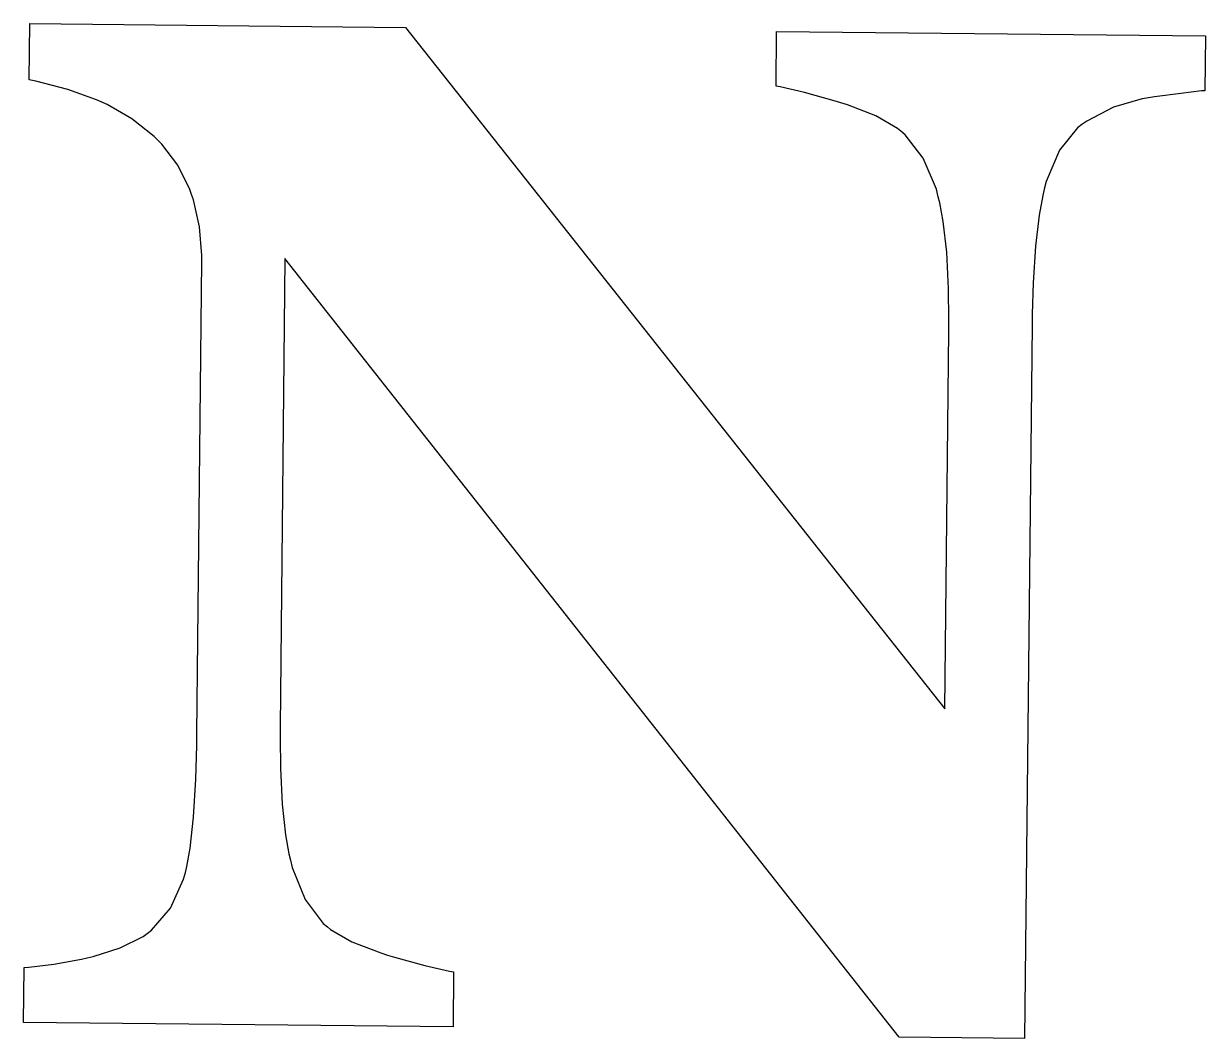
# Model space of a CAD drawing. Extents: x 0 to 145, y 0 to 125.
import ezdxf

# ---------------------------------------------------------------- set-up
doc = ezdxf.new("R2010")
doc.units = 0
doc.layers.get('0').update_dxf_attribs({"linetype": 'CONTINUOUS'})

msp = doc.modelspace()

# ---------------------------------------------------------------- linework, layer by layer
at = {"color": 0}
for p, q in [((1.02802, 117.632), (1.09968, 124.521)), ((1.09968, 124.521), (47.0888, 124.045)), ((47.0888, 124.045), (113.065, 40.677)), ((92.407, 116.859), (92.4761, 123.577)), ((92.4761, 123.577), (144.924, 123.034)), ((144.924, 123.034), (144.855, 116.318)), ((1.85897, 117.465), (1.02802, 117.632)), ((5.74227, 116.453), (1.85897, 117.465)), ((9.26454, 115.2), (5.74227, 116.453)), ((92.9072, 116.768), (92.407, 116.859)), ((95.8868, 116.082), (92.9072, 116.768)), ((99.4943, 115.086), (95.8868, 116.082)), ((141.923, 115.983), (138.702, 115.548)), ((144.453, 116.279), (141.923, 115.983)), ((144.855, 116.318), (144.453, 116.279)), ((9.915, 114.913), (9.26454, 115.2)), ((10.564, 114.627), (9.915, 114.913)), ((13.5861, 112.883), (10.564, 114.627)), ((100.31, 114.84), (99.4943, 115.086)), ((101.124, 114.595), (100.31, 114.84)), ((104.599, 113.235), (101.124, 114.595)), ((133.679, 114.301), (130.433, 112.605)), ((137.207, 115.335), (133.679, 114.301)), ((137.956, 115.441), (137.207, 115.335)), ((138.702, 115.548), (137.956, 115.441)), ((16.3022, 110.727), (13.5861, 112.883)), ((107.268, 111.695), (104.599, 113.235)), ((107.681, 111.361), (107.268, 111.695)), ((108.208, 110.925), (107.681, 111.361)), ((129.289, 111.784), (127.067, 109.04)), ((129.825, 112.165), (129.289, 111.784)), ((130.433, 112.605), (129.825, 112.165)), ((16.7997, 110.234), (16.3022, 110.727)), ((17.2682, 109.77), (16.7997, 110.234)), ((110.403, 108.049), (108.208, 110.925)), ((19.2333, 107.184), (17.2682, 109.77)), ((127.067, 109.04), (125.452, 105.184)), ((20.6926, 104.244), (19.2333, 107.184)), ((112.014, 104.247), (110.403, 108.049)), ((20.909, 103.602), (20.6926, 104.244)), ((112.25, 103.347), (112.014, 104.247)), ((125.221, 104.246), (125.028, 103.47)), ((125.452, 105.184), (125.221, 104.246)), ((21.1239, 102.961), (20.909, 103.602)), ((21.8695, 99.6417), (21.1239, 102.961)), ((112.445, 102.596), (112.25, 103.347)), ((125.028, 103.47), (124.604, 101.101)), ((112.857, 100.296), (112.445, 102.596)), ((113.276, 96.5426), (112.857, 100.296)), ((124.604, 101.101), (124.147, 97.2922)), ((22.1671, 96.1679), (21.8695, 99.6417)), ((124.147, 97.2922), (123.851, 92.819)), ((21.5608, 37.5751), (22.1602, 95.4497)), ((22.1602, 95.4497), (22.1671, 96.1679)), ((32.326, 95.7749), (31.7335, 38.4168)), ((107.483, 0.511253), (32.326, 95.7749)), ((113.505, 92.0859), (113.276, 96.5426)), ((123.851, 92.819), (123.727, 88.9663)), ((113.556, 88.2153), (113.505, 92.0859)), ((113.543, 86.9251), (113.556, 88.2153)), ((123.727, 88.9663), (123.715, 87.6819)), ((113.065, 40.677), (113.543, 86.9251)), ((123.715, 87.6819), (122.812, 0.352778)), ((31.7335, 38.4168), (31.7197, 37.163)), ((21.4257, 32.0614), (21.5456, 36.1968)), ((21.5456, 36.1968), (21.5608, 37.5751)), ((31.7197, 37.163), (31.7707, 33.3981)), ((31.7707, 33.3981), (31.9912, 29.016)), ((21.1432, 27.405), (21.4257, 32.0614)), ((31.9912, 29.016), (32.3963, 25.2732)), ((20.7133, 23.6072), (21.1432, 27.405)), ((32.3963, 25.2732), (32.8001, 22.9347)), ((20.3247, 21.3899), (20.7133, 23.6072)), ((32.8001, 22.9347), (32.9875, 22.1685)), ((32.9875, 22.1685), (33.2135, 21.2411)), ((19.9195, 19.8286), (20.1373, 20.6651)), ((20.1373, 20.6651), (20.3247, 21.3899)), ((33.2135, 21.2411), (34.7982, 17.3385)), ((18.3155, 16.2801), (19.9195, 19.8286)), ((16.0155, 13.5874), (18.3155, 16.2801)), ((34.7982, 17.3385), (36.9824, 14.4198)), ((14.96, 12.8378), (15.4519, 13.1768)), ((15.4519, 13.1768), (16.0155, 13.5874)), ((36.9824, 14.4198), (37.5102, 13.9829)), ((37.5102, 13.9829), (37.8933, 13.6633)), ((37.8933, 13.6633), (40.5059, 12.164)), ((12.1488, 11.4129), (14.96, 12.8378)), ((40.5059, 12.164), (44.038, 10.8011)), ((7.41521, 10.0376), (8.14282, 10.1947)), ((8.14282, 10.1947), (8.86905, 10.3532)), ((8.86905, 10.3532), (12.1488, 11.4129)), ((44.038, 10.8011), (44.8829, 10.5475)), ((44.8829, 10.5475), (45.726, 10.2953)), ((45.726, 10.2953), (49.433, 9.27283)), ((0.352778, 2.30821), (0.421679, 9.02614)), ((0.421679, 9.02614), (0.981163, 9.06336)), ((0.981163, 9.06336), (4.03214, 9.4313)), ((4.03214, 9.4313), (7.41521, 10.0376)), ((49.433, 9.27283), (52.4549, 8.57416)), ((52.4549, 8.57416), (52.9565, 8.48184)), ((52.9565, 8.48184), (52.8877, 1.76527)), ((52.8877, 1.76527), (0.352778, 2.30821)), ((122.812, 0.352778), (107.483, 0.511253))]:
    msp.add_line(p, q, dxfattribs=at)

doc.saveas('drawing.dxf')
